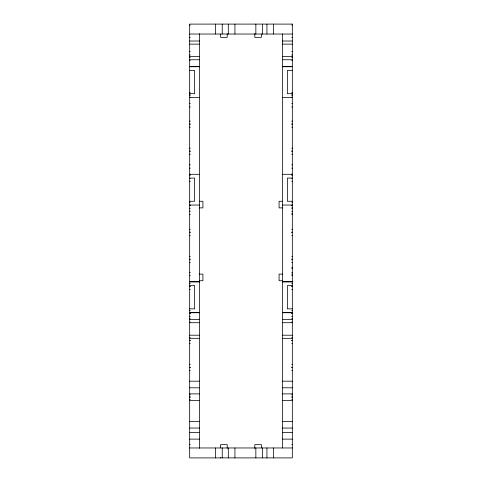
<?xml version="1.0" encoding="UTF-8"?>
<svg xmlns="http://www.w3.org/2000/svg" width="482" height="482" viewBox="0 0 482 482"><rect width="100%" height="100%" fill="white"/><g stroke="black" fill="none" stroke-linecap="round" stroke-linejoin="round"><path stroke-width="0.72" d="M189.673 25.046L190.294 25.046M291.706 25.046L292.327 25.046M189.673 34.035L292.327 34.035M189.673 37.343L190.294 37.343M291.706 37.343L292.327 37.343M189.673 41.018L199.608 41.018M282.392 41.018L292.327 41.018M189.673 44.139L199.608 44.139M282.392 44.139L292.327 44.139M189.673 51.694L190.294 51.694M291.706 51.694L292.327 51.694M189.673 55.008L190.294 55.008M291.706 55.008L292.327 55.008M189.673 56.629L199.608 56.629M282.392 56.629L292.327 56.629M189.673 57.268L190.294 57.268M291.706 57.268L292.327 57.268M189.673 59.75L199.608 59.75M282.392 59.75L292.327 59.75M189.673 60.581L190.294 60.581M291.706 60.581L292.327 60.581M189.673 66.594L199.608 66.594M282.392 66.594L292.327 66.594M189.673 66.733L199.608 66.733M282.392 66.733L292.327 66.733M189.673 70.517L194.638 70.517L194.638 93.695L189.673 93.695M292.327 70.517L287.362 70.517L287.362 93.695L292.327 93.695M189.673 92.339L190.294 92.339M291.706 92.339L292.327 92.339M189.673 94.056L190.294 94.056M291.706 94.056L292.327 94.056M189.673 95.442L190.294 95.442M291.706 95.442L292.327 95.442M189.673 97.225L190.294 97.225M291.706 97.225L292.327 97.225M189.673 97.478L199.608 97.478M282.392 97.478L292.327 97.478M189.673 97.617L190.294 97.617M291.706 97.617L292.327 97.617M189.673 103.63L190.294 103.63M291.706 103.63L292.327 103.63M189.673 106.944L190.294 106.944M291.706 106.944L292.327 106.944M189.673 121.096L190.294 121.096M291.706 121.096L292.327 121.096M189.673 124.001L190.294 124.001M291.706 124.001L292.327 124.001M189.673 124.272L190.294 124.272M291.706 124.272L292.327 124.272M189.673 127.17L190.294 127.17M291.706 127.17L292.327 127.17M189.673 148.143L190.294 148.143M291.706 148.143L292.327 148.143M189.673 151.041L190.294 151.041M291.706 151.041L292.327 151.041M189.673 151.312L190.294 151.312M291.706 151.312L292.327 151.312M189.673 154.216L190.294 154.216M291.706 154.216L292.327 154.216M189.673 164.838L190.294 164.838M291.706 164.838L292.327 164.838M189.673 168.146L190.294 168.146M291.706 168.146L292.327 168.146M189.673 174.165L190.294 174.165M291.706 174.165L292.327 174.165M189.673 174.303L199.608 174.303M282.392 174.303L292.327 174.303M189.673 175.189L190.294 175.189M291.706 175.189L292.327 175.189M189.673 178.081L194.638 178.081L194.638 201.265L189.673 201.265M292.327 178.081L287.362 178.081L287.362 201.265L292.327 201.265M189.673 178.358L190.294 178.358M291.706 178.358L292.327 178.358M189.673 181.256L190.294 181.256M291.706 181.256L292.327 181.256M199.608 201.265L202.916 201.265L202.916 207.887L199.241 207.887M282.392 201.265L279.084 201.265L279.084 207.887L282.759 207.887M189.673 202.229L190.294 202.229M291.706 202.229L292.327 202.229M189.673 205.043L199.608 205.043M282.392 205.043L292.327 205.043M189.673 205.181L190.294 205.127M291.706 205.127L292.327 205.181M189.673 205.404L190.294 205.404M291.706 205.404L292.327 205.404M291.706 207.887L292.327 207.887M189.673 208.302L190.294 208.302M291.706 208.302L292.327 208.302M189.673 211.194L190.294 211.194M291.706 211.194L292.327 211.194M291.706 213.406L292.327 213.406M189.673 214.508L190.294 214.508M291.706 214.508L292.327 214.508M189.673 229.275L190.294 229.275M291.706 229.275L292.327 229.275M189.673 232.173L190.294 232.173M291.706 232.173L292.327 232.173M189.673 232.445L190.294 232.445M291.706 232.445L292.327 232.445M189.673 235.343L190.294 235.343M291.706 235.343L292.327 235.343M189.673 256.316L190.294 256.316M291.706 256.316L292.327 256.316M189.673 259.214L190.294 259.214M291.706 259.214L292.327 259.214M189.673 259.491L190.294 259.491M291.706 259.491L292.327 259.491M189.673 262.389L190.294 262.389M291.706 262.389L292.327 262.389M291.706 267.492L292.327 267.492M291.706 268.595L292.327 268.595M189.673 272.402L190.294 272.402M291.706 272.402L292.327 272.402M199.241 274.113L202.916 274.113L202.916 280.735L199.608 280.735M282.759 274.113L279.084 274.113L279.084 280.735L282.392 280.735M291.706 274.113L292.327 274.113M189.673 275.716L190.294 275.716M291.706 275.716L292.327 275.716M189.673 281.729L199.608 281.729M282.392 281.729L292.327 281.729M189.673 281.868L199.608 281.868M282.392 281.868L292.327 281.868M189.673 283.362L190.294 283.362M291.706 283.362L292.327 283.362M189.673 285.651L194.638 285.651L194.638 308.829L189.673 308.829M292.327 285.651L287.362 285.651L287.362 308.829L292.327 308.829M189.673 286.26L190.294 286.26M291.706 286.26L292.327 286.26M189.673 286.531L190.294 286.531M291.706 286.531L292.327 286.531M189.673 289.429L190.294 289.429M291.706 289.429L292.327 289.429M189.673 310.402L190.294 310.402M291.706 310.402L292.327 310.402M189.673 312.607L199.608 312.607M282.392 312.607L292.327 312.607M189.673 312.746L199.608 312.746M282.392 312.746L292.327 312.746M189.673 313.306L190.294 313.306M291.706 313.306L292.327 313.306M189.673 313.577L190.294 313.577M291.706 313.577L292.327 313.577M189.673 316.475L190.294 316.475M291.706 316.475L292.327 316.475M189.673 318.765L190.294 318.765M291.706 318.765L292.327 318.765M189.673 319.596L199.608 319.596M282.392 319.596L292.327 319.596M189.673 322.072L190.294 322.072M291.706 322.072L292.327 322.072M189.673 322.717L199.608 322.717M282.392 322.717L292.327 322.717M189.673 335.207L199.608 335.207M282.392 335.207L292.327 335.207M189.673 337.448L190.294 337.448M291.706 337.448L292.327 337.448M189.673 338.328L199.608 338.328M282.392 338.328L292.327 338.328M189.673 340.346L190.294 340.346M291.706 340.346L292.327 340.346M189.673 340.617L190.294 340.617M291.706 340.617L292.327 340.617M189.673 343.521L190.294 343.521M291.706 343.521L292.327 343.521M189.673 364.488L190.294 364.488M291.706 364.488L292.327 364.488M189.673 367.392L190.294 367.392M291.706 367.392L292.327 367.392M189.673 367.664L190.294 367.664M291.706 367.664L292.327 367.664M189.673 370.562L190.294 370.562M291.706 370.562L292.327 370.562M189.673 381.184L199.608 381.184M282.392 381.184L292.327 381.184M189.673 387.805L199.608 387.805M282.392 387.805L292.327 387.805M189.673 393.878L199.608 393.878M282.392 393.878L292.327 393.878M189.673 394.433L190.294 394.433M291.706 394.433L292.327 394.433M189.673 396.216L190.294 396.216M291.706 396.216L292.327 396.216M189.673 397.608L190.294 397.608M291.706 397.608L292.327 397.608M189.673 399.325L190.294 399.325M291.706 399.325L292.327 399.325M189.673 400.5L199.608 400.5M282.392 400.5L292.327 400.5M189.673 421.425L199.608 421.425M282.392 421.425L292.327 421.425M189.673 428.046L199.608 428.046M282.392 428.046L292.327 428.046M189.673 432.511L199.608 432.511M282.392 432.511L292.327 432.511M189.673 439.132L199.608 439.132M282.392 439.132L292.327 439.132M189.673 444.657L190.294 444.657M291.706 444.657L292.327 444.657M189.673 447.965L292.327 447.965M282.392 33.933L282.392 447.965M273.565 24.1L273.565 34.035M273.565 447.965L273.565 457.9M266.938 24.1L266.938 34.035M266.938 447.965L266.938 457.9M262.473 24.1L262.473 34.035M262.473 447.965L262.473 457.9M261.419 34.035L261.419 37.343L254.797 37.343L254.797 33.668M261.419 447.965L261.419 444.657L254.797 444.657L254.797 448.332M255.852 24.1L255.852 34.035M255.852 447.965L255.852 457.9M234.927 24.1L234.927 34.035M234.927 447.965L234.927 457.9M228.305 24.1L228.305 34.035M228.305 447.965L228.305 457.9M227.203 33.668L227.203 37.343L220.581 37.343L220.581 34.035M227.203 448.332L227.203 444.657L220.581 444.657L220.581 447.965M222.232 24.1L222.232 34.035M222.232 447.965L222.232 457.9M220.581 457.587L220.581 457.9M215.611 24.1L215.611 34.035M215.611 447.965L215.611 457.9M199.608 33.668L199.608 448.332M292.327 24.1L189.673 24.1L189.673 457.9L292.327 457.9L292.327 24.1"/></g></svg>
